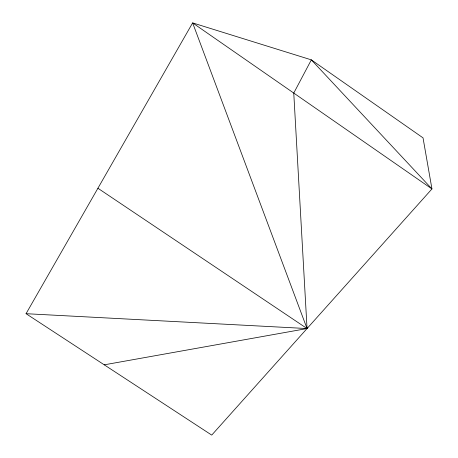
<?xml version="1.0" encoding="UTF-8"?>
<svg xmlns="http://www.w3.org/2000/svg" width="458" height="458" viewBox="0 0 458 458"><rect width="100%" height="100%" fill="white"/><g stroke="black" fill="none" stroke-linecap="round" stroke-linejoin="round"><path stroke-width="0.69" d="M26.049 313.696L192.635 22.9L311.343 59.861L423.026 137.858L431.951 188.936L211.733 435.1L26.049 313.696L307.049 328.552L307.793 327.327M104.252 364.826L307.049 328.552L293.761 93.06L311.343 59.861L431.951 188.936L192.635 22.9L307.049 328.552L97.915 188.244"/></g></svg>
